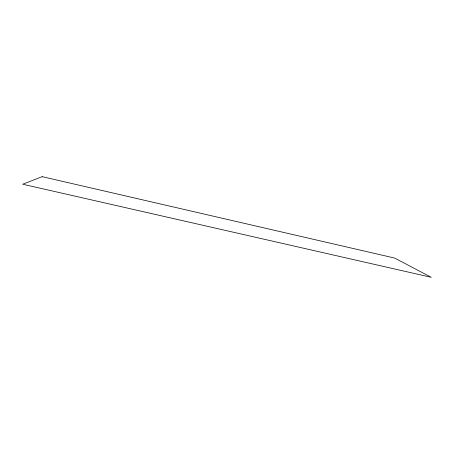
<?xml version="1.0" encoding="UTF-8"?>
<svg xmlns="http://www.w3.org/2000/svg" width="454" height="454" viewBox="0 0 454 454"><rect width="100%" height="100%" fill="white"/><g stroke="black" fill="none" stroke-linecap="round" stroke-linejoin="round"><path stroke-width="0.68" d="M42.171 176.668L22.7 184.222L431.3 277.332L394.651 258.059L42.171 176.668"/></g></svg>
